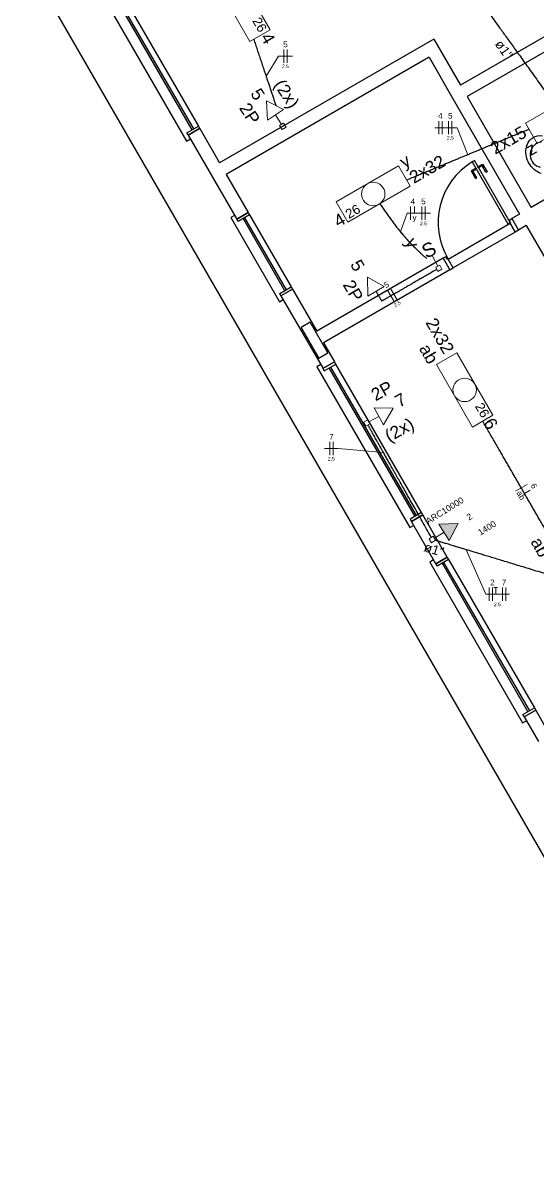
# Model space of a CAD drawing. Extents: x 175 to 700, y 53 to 250.
# Drawn here: x 469.13 to 474.95, y 182.66 to 195.54 of the extents above; entities that cross this region are included whole.
import ezdxf

# ---------------------------------------------------------------- set-up
doc = ezdxf.new("R2010")
doc.units = 0
doc.header["$LTSCALE"] = 2
for name, color, linetype in [('A-PARED', 5, 'CONTINUOUS'), ('A-PAREDE', 5, 'CONTINUOUS'), ('A-PISOS', 2, 'CONTINUOUS'), ('A-PORTA', 3, 'CONTINUOUS'), ('A-SOLEIRA', 1, 'CONTINUOUS'), ('ARQ-ALV-CORTE', 5, 'CONTINUOUS'), ('ARQ-ESQ-VISTA1', 2, 'CONTINUOUS')]:
    doc.layers.add(name, color=color, linetype=linetype)
for name, color, linetype, lineweight in [('EL-Condutos', 4, 'CONTINUOUS', 30), ('EL-Fios', 9, 'CONTINUOUS', 20), ('EL-Textos condutos', 7, 'CONTINUOUS', 20), ('EL-Textos fios', 7, 'CONTINUOUS', 20), ('EL-Textos pontos', 5, 'CONTINUOUS', 20), ('P-SIMBOL', 5, 'CONTINUOUS', 20)]:
    doc.layers.add(name, color=color, linetype=linetype, lineweight=lineweight)
doc.styles.add('Arial', font='arial.ttf')

msp = doc.modelspace()

# ---------------------------------------------------------------- hatches: boundary and pattern name
at = {"layer": 'P-SIMBOL', "linetype": 'Continuous'}
msp.add_hatch(color=256, dxfattribs=at).paths.add_polyline_path([(473.9534727879581, 189.6833600361878), (474.055372787958, 189.8744100361878), (473.838972787958, 189.8671100361878)])

# ---------------------------------------------------------------- linework, layer by layer
at = {"layer": 'A-PARED', "color": 251}
for p, q in [((473.7818523134069, 195.3551252236547), (471.3569811828109, 193.955125223654)), ((473.7818523134069, 195.3551252236547), (474.0818523134071, 194.8355099813841)), ((473.7269485028393, 195.150221413087), (471.4319811828109, 193.8252214130864)), ((473.7269485028393, 195.150221413087), (473.9894485028394, 194.6955580761002)), ((473.9894485028394, 194.6955580761002), (474.7519485028399, 193.3748693353291)), ((471.1327038587363, 194.3435849439365, 1.889666876327434), (471.3569811828109, 193.955125223654)), ((471.0020773722424, 194.2698366553564), (471.5520773722431, 193.3172087111934, -0.8482481057770244)), ((471.4319811828109, 193.8252214130864), (471.6819811828108, 193.3922087111941)), ((474.8269485028398, 193.2449655247615), (475.6269485028407, 191.8593248787065)), ((473.8859230990554, 192.874869335329), (472.4569811828114, 192.0498693353285)), ((473.8859230990556, 192.8748693353289), (473.9609230990555, 192.7449655247613)), ((473.9609230990555, 192.7449655247614), (472.5319811828114, 191.9199655247609)), ((472.1819811828114, 192.5261833074094, -0.8482481057770244), (472.4569811828114, 192.0498693353285)), ((472.0520773722438, 192.4511833074093, -0.8482481057770173), (472.5283273722438, 191.6262941103053)), ((472.5319811828114, 191.9199655247609), (472.6569811828115, 191.7034591738148)), ((474.9332311828129, 187.7608785230861), (475.0569811828126, 187.5465372356502)), ((474.8033297443338, 187.6858798926121), (474.9645773722451, 187.4065853303663))]:
    msp.add_line(p, q, dxfattribs=at)
at = {"layer": 'A-PAREDE', "color": 251}
for p, q in [((471.131981994435, 194.3448371239483), (471.0020781838677, 194.2698371239484)), ((471.002078183868, 194.2698371239487), (471.1319819944355, 194.3448371239487)), ((471.1319819944355, 194.3448371239487), (471.0020782175806, 194.2698371434128)), ((471.5520773722452, 193.3172087111946, -0.8482481057770352), (471.6819811828126, 193.3922087111945, -0.8482481057770352)), ((471.6819811828129, 193.3922087111947, -0.8482481057770352), (471.552077405958, 193.3172087306588, -0.8482481057770352)), ((472.0520773722454, 192.4511833074102, -0.8482481057770352), (472.1819811828129, 192.5261833074102, -0.8482481057770352)), ((472.1819811828129, 192.5261833074102, -0.8482481057770352), (472.052077405958, 192.4511833268743, -0.8482481057770352)), ((472.6569811828115, 191.7034591738148), (472.5270773722442, 191.6284591738151)), ((472.5270773722446, 191.6284591738151), (472.6569811828121, 191.7034591738152)), ((472.6569811828121, 191.7034591738152), (472.5270774059572, 191.6284591932791)), ((473.6569811828122, 189.9714083662464), (473.5270773722447, 189.8964083662464)), ((473.5270773722449, 189.8964083662466), (473.6569811828124, 189.9714083662465)), ((473.6569811828126, 189.9714083662466), (473.5270774059578, 189.8964083857105)), ((473.8033305289877, 189.4179311532012), (473.5270773722404, 189.8964083662438)), ((473.933231182812, 189.4929293306545), (473.6569811828123, 189.9714083662465)), ((473.9332335211874, 189.4929306807162), (473.8033297106199, 189.4179306807163)), ((473.8033297106202, 189.4179306807164), (473.9332335211877, 189.4929306807163)), ((473.9332335211878, 189.4929306807164), (473.8033297443329, 189.4179307001805)), ((474.9332335211881, 187.7608798731477), (474.8033297106207, 187.6858798731478)), ((474.8033297106211, 187.6858798731481), (474.9332335211887, 187.760879873148)), ((474.9332335211887, 187.760879873148), (474.8033297443338, 187.6858798926121))]:
    msp.add_line(p, q, dxfattribs=at)
msp.add_lwpolyline([(472.278433778704, 192.0911225108009), (472.4784337787042, 191.7447123492872), (472.5823568271582, 191.8047123492873), (472.3823568271582, 192.151122510801)], close=True, dxfattribs=at)
at = {"layer": 'A-PISOS', "color": 251}
msp.add_line((468.9074628412592, 196.6978170879392), (477.3824621038736, 182.0186860680633), dxfattribs=at)
at = {"layer": 'A-PORTA', "color": 251}
msp.add_lwpolyline([(473.933733988188, 192.8620584461964), (473.916233988188, 192.8923693353288), (473.8859230990556, 192.8748693353289), (473.9609230990556, 192.7449655247612), (473.9998942422258, 192.7674655247612), (473.9423942422258, 192.8670584461964)], close=True, dxfattribs=at)
msp.add_arc((474.6325778187885, 193.2788429667006, 0.01999853387215667), 0.8036913964225638, 121.3267521911492, 210.8215878056311, dxfattribs=at)
at = {"layer": 'A-SOLEIRA', "color": 251}
msp.add_lwpolyline([(474.6438748192912, 193.2720584461966), (474.7013748192912, 193.1724655247615), (473.9998942422258, 192.7674655247612), (473.9423942422258, 192.8670584461964)], close=True, dxfattribs=at)
at = {"layer": 'ARQ-ALV-CORTE', "color": 251}
for p, q in [((475.5107942296511, 195.6605099813845), (474.0818523134071, 194.8355099813841)), ((475.5857942296504, 195.5306061708163), (474.1568523134071, 194.7056061708164)), ((474.1568523134071, 194.7056061708164), (474.8818523134075, 193.4498693353291)), ((476.3107942296508, 194.2748693353291), (474.8818523134075, 193.4498693353291)), ((474.7519485028399, 193.3748693353291), (474.6653459624615, 193.3248693353291)), ((474.7013748192912, 193.1724655247615), (474.6438748192911, 193.2720584461967)), ((474.6653459624613, 193.3248693353291), (474.7403459624614, 193.1949655247615)), ((474.8269485028398, 193.2449655247615), (474.7403459624614, 193.1949655247615))]:
    msp.add_line(p, q, dxfattribs=at)
msp.add_lwpolyline([(474.9943283845452, 193.8335047738707, -0.0619901801674602), (474.9363835208166, 193.8658682218864, -0.0678677703915061), (474.8823309619333, 193.9154900001513, -0.0864797340666548), (474.8405989111257, 193.9837720324541, -0.0851655839274491), (474.8226825589222, 194.0658040647568, -0.0982978911514562), (474.8362780577453, 194.1602559700406, -0.1820041131381664), (474.9038805981239, 194.2431649353845, -0.1820041131381664), (475.0094831385023, 194.2602559700407, -0.0982978911514562)], format="xyb", dxfattribs=at)
for points in [[(474.2232530410257, 193.8605967369214), (474.262224184196, 193.8830967369215), (474.254724184196, 193.8960871179782), (474.202762659969, 193.8660871179782), (474.2527626599689, 193.7794845775998), (474.2657530410258, 193.7869845775998)], [(474.6457049463099, 193.2788885732158), (474.2407049463099, 193.9803691502813), (474.2147241841963, 193.9653691502811), (474.6197241841966, 193.2638885732159)], [(474.3271760894799, 193.9205967369215), (474.2882049463096, 193.8980967369215), (474.2807049463096, 193.9110871179783), (474.3326664705367, 193.9410871179783), (474.3826664705368, 193.8544845775999), (474.3696760894799, 193.8469845775999)], [(474.6525350733289, 193.2770584461967), (474.635035073329, 193.3073693353291), (474.6653459624613, 193.3248693353291), (474.7403459624614, 193.1949655247615), (474.7013748192912, 193.1724655247615), (474.6438748192911, 193.2720584461967)]]:
    msp.add_lwpolyline(points, close=True, dxfattribs=at)
for centre, radius, start, end in [((475.0204190191683, 194.0449394691018), 0.1504484182784873, 120.690277197895, 144.4675932771406), ((475.0172796770794, 194.0431269691018), 0.1504484182784868, 95.5324067228893, 119.3097228021427), ((475.0210610904761, 194.0467489491635), 0.1499306848555203, 145.1729346772659, 184.0143728561453), ((475.0258668093898, 194.0517029439735), 0.1551397979923658, 185.7154785537283, 219.7211838312424), ((475.0152017560245, 194.0440790370035), 0.1420677415161175, 220.1049243266848, 257.0143166299905)]:
    msp.add_arc(centre, radius, start, end, dxfattribs=at)
at = {"layer": 'ARQ-ESQ-VISTA1', "color": 251}
for p, q in [((470.0734119817012, 196.0084315027476), (471.0434419294626, 194.328359509754)), ((470.0907324897772, 196.0184315027477), (471.0607624375384, 194.3383595097541)), ((470.146980371185, 196.0509062322197), (471.1169819944355, 194.3708178860623)), ((471.6234266070691, 193.3237611949753, -0.8482481057770352), (472.0934411178401, 192.5097056932156, -0.8482481057770352)), ((471.6407471151448, 193.3337611949754, -0.8482481057770352), (472.1107616259157, 192.5197056932157, -0.8482481057770352)), ((471.6969803962895, 193.3662274949815, -0.8482481057770352), (472.1669811828129, 192.5521640695239, -0.8482481057770352)), ((473.5684111700791, 189.9549134617042), (472.5984411178394, 191.6350200353932)), ((473.585731678155, 189.9649134617043), (472.615761625915, 191.6450200353932)), ((473.6419795595628, 189.9973881911765), (472.6719811828121, 191.6774784117015)), ((473.8746635084544, 189.4244742519469), (474.8446934562158, 187.7444022589534)), ((473.8919840165303, 189.4344742519471), (474.8620139642914, 187.7544022589535)), ((473.948231897938, 189.4669489814192), (474.9182335211886, 187.7868606352617))]:
    msp.add_line(p, q, dxfattribs=at)
for points in [[(469.9770782175796, 196.0451892211703), (469.933779491039, 196.0201906897465), (470.9837768135137, 194.2015357959292), (471.0270782175807, 194.2265358732236)], [(472.502076619434, 191.671760009369), (472.4587778928935, 191.6467614779452), (473.5087752153681, 189.8281065841279), (473.5520766194351, 189.8531066614223)], [(473.7783297443327, 189.4612319703697), (473.7350310177921, 189.4362334389459), (474.7850283402667, 187.6175785451286), (474.8283297443338, 187.642578622423)]]:
    msp.add_lwpolyline(points, dxfattribs=at)
for points in [[(471.1169819944355, 194.3708178860623), (471.1319819944355, 194.3448371239487), (471.0020782157125, 194.2698371423341), (470.9870782157124, 194.2958179044479)], [(472.6719811828121, 191.6774784117015), (472.6569811828121, 191.7034591738152), (472.527077404089, 191.6284591922006), (472.5420774040892, 191.602478430087)], [(473.6569819693356, 189.9714088203458), (473.6419819693355, 189.9973895824594), (473.5120781906126, 189.9223896008448), (473.5270781906126, 189.8964088387313)], [(473.9332343077107, 189.4929311348156), (473.9482343077108, 189.4669503727022), (473.8183305289878, 189.3919503910876), (473.8033305289878, 189.4179311532012)], [(474.9182335211886, 187.7868606352617), (474.9332335211887, 187.760879873148), (474.8033297424656, 187.6858798915335), (474.7883297424656, 187.7118606536472)]]:
    msp.add_lwpolyline(points, close=True, dxfattribs=at)
at = {"layer": 'ARQ-ESQ-VISTA1', "color": 251, "elevation": -0.8482481057770352}
for points in [[(471.6819819693357, 193.3922091652939), (471.6969819693358, 193.3662284031803), (471.5670781906129, 193.2912284215658), (471.5520781906128, 193.3172091836794)], [(472.1669811828129, 192.5521640695239), (472.1819811828129, 192.5261833074102), (472.0520774040899, 192.4511833257957), (472.0370774040899, 192.4771640879094)]]:
    msp.add_lwpolyline(points, close=True, dxfattribs=at)
msp.add_lwpolyline([(471.5264737759217, 193.360161494884), (471.4831750493811, 193.3351629634603), (472.0337744325807, 192.3828810733491), (472.0770758366478, 192.4078811506435)], dxfattribs=at)
at = {"layer": 'EL-Condutos', "linetype": 'Continuous'}
for points in [[(473.7760654520105, 196.5281197381871), (473.8343231483651, 196.4469383104623), (473.8894598588406, 196.370105991054), (473.9417204071314, 196.2972816306556), (473.991349616932, 196.2281240799608), (474.038592311937, 196.1622921896632), (474.0836933158404, 196.0994448104564), (474.126897452337, 196.0392407930338), (474.1684495451211, 195.981338988089), (474.208594417887, 195.9253982463158), (474.2475768943293, 195.8710774184075), (474.2856417981422, 195.8180353550578), (474.3230339530202, 195.7659309069603), (474.3599981826579, 195.7144229248085), (474.3967793107494, 195.663170259296), (474.4336221609894, 195.6118317611164), (474.4707715570721, 195.5600662809632), (474.5084723226919, 195.50753266953), (474.5469692815436, 195.4538897775104), (474.586507257321, 195.3987964555979), (474.6273310737189, 195.3419115544862), (474.6696855544319, 195.2828939248688), (474.713815523154, 195.2214024174392), (474.7599658035799, 195.1570958828911), (474.8083812194038, 195.0896331719179), (474.8593065943201, 195.0186731352134), (474.9129867520234, 194.943874623471), (474.9696665162082, 194.8648964873843), (475.0295907105687, 194.7813975776469), (475.0930041587993, 194.6930367449524), (475.1601516845945, 194.5994728399943)], [(471.7436187195033, 195.3525691981862), (471.7535856169439, 195.3228002174642), (471.7634876019883, 195.2932251161194), (471.7733200009366, 195.2638578534894), (471.7830781400888, 195.2347123889117), (471.7927573457447, 195.2058026817238), (471.8023529442046, 195.1771426912632), (471.8118602617683, 195.1487463768673), (471.821274624736, 195.1206276978738), (471.8305913594074, 195.0928006136201), (471.8398057920827, 195.0652790834436), (471.8489132490619, 195.038077066682), (471.8579090566449, 195.0112085226726), (471.8667885411318, 194.984687410753), (471.8755470288226, 194.9585276902608), (471.8841798460172, 194.9327433205333), (471.8926823190156, 194.9073482609081), (471.901049774118, 194.8823564707227), (471.9092775376241, 194.8577819093146), (471.9173609358342, 194.8336385360212), (471.9252952950481, 194.8099403101802), (471.9330759415658, 194.786701191129), (471.9406982016876, 194.763935138205), (471.948157401713, 194.7416561107459), (471.9554488679423, 194.7198780680891), (471.9625679266755, 194.698614969572), (471.9695099042125, 194.6778807745322), (471.9762701268535, 194.6576894423073), (471.9828439208983, 194.6380549322346), (471.989226612647, 194.6189912036517), (471.9954135283994, 194.6005122158961)], [(474.8580128930457, 194.3348448840362), (474.7993124116039, 194.3104491995288), (474.7432155682572, 194.2871355897768), (474.6895363824923, 194.2648267637262), (474.6380888737962, 194.243445430323), (474.5886870616559, 194.2229142985132), (474.5411449655585, 194.203156077243), (474.4952766049908, 194.1840934754584), (474.4508959994399, 194.1656492021054), (474.4078171683927, 194.1477459661301), (474.3658541313361, 194.1303064764784), (474.3248209077573, 194.1132534420966), (474.2845315171431, 194.0965095719305), (474.2447999789806, 194.0799975749264), (474.2054403127565, 194.0636401600301), (474.1662665379581, 194.0473600361878), (474.1270926740721, 194.0310799123454), (474.0877327405857, 194.0147224974492), (474.0480007569858, 193.998210500445), (474.0077107427593, 193.9814666302789), (473.9666767173935, 193.9644135958971), (473.9247127003749, 193.9469741062454), (473.8816327111907, 193.9290708702701), (473.8372507693278, 193.9106265969171), (473.7913808942733, 193.8915639951325), (473.7438371055142, 193.8718057738623), (473.6944334225372, 193.8512746420526), (473.6429838648295, 193.8298933086494), (473.5893024518782, 193.8075844825987), (473.5332032031701, 193.7842708728467), (473.474500138192, 193.7598751883393)], [(473.1701832472198, 193.4928258893636), (473.1850847225805, 193.4710624702447), (473.1999512459599, 193.4494431924296), (473.2148067235086, 193.4279609872155), (473.2296750613777, 193.4066087858997), (473.2445801657177, 193.3853795197795), (473.2595459426796, 193.3642661201522), (473.2745962984142, 193.343261518315), (473.2897551390725, 193.3223586455654), (473.3050463708052, 193.3015504332006), (473.3204938997631, 193.2808298125178), (473.3361216320971, 193.2601897148144), (473.351953473958, 193.2396230713877), (473.3680133314967, 193.2191228135351), (473.384325110864, 193.1986818725536), (473.4009127182108, 193.1782931797408), (473.4178000596879, 193.1579496663938), (473.4350110414461, 193.13764426381), (473.4525695696362, 193.1173699032866), (473.4704995504091, 193.0971195161211), (473.4888248899157, 193.0768860336105), (473.5075694943068, 193.0566623870524), (473.5267572697332, 193.0364415077439), (473.5464121223457, 193.0162163269823), (473.5665579582953, 192.9959797760651), (473.5872186837325, 192.9757247862893), (473.6084182048086, 192.9554442889524), (473.6301804276741, 192.9351312153517), (473.6525292584801, 192.9147784967844), (473.6754886033771, 192.8943790645478), (473.6990823685163, 192.8739258499393)], [(473.8149958235911, 192.7496960878537), (473.7564478592928, 192.7159125681075), (473.7016847499596, 192.6843128637971), (473.6505801665239, 192.6548240709388), (473.603007779917, 192.6273732855489), (473.5588412610712, 192.6018876036437), (473.5179542809182, 192.5782941212395), (473.48022051039, 192.5565199343525), (473.4455136204182, 192.5364921389992), (473.413707281935, 192.5181378311956), (473.384675165872, 192.5013841069583), (473.3582909431612, 192.4861580623033), (473.3344282847344, 192.4723867932471), (473.3129608615237, 192.4599973958059), (473.2937623444606, 192.448916965996), (473.2767064044772, 192.4390725998337), (473.2616667125055, 192.4303913933353), (473.2485169394769, 192.422800442517), (473.2371307563239, 192.4162268433953), (473.2273818339779, 192.4105976919862), (473.2191438433708, 192.4058400843062), (473.2122904554346, 192.4018811163716), (473.2066953411012, 192.3986478841986), (473.2022321713026, 192.3960674838035), (473.1987746169703, 192.3940670112026), (473.1961963490364, 192.3925735624122), (473.1943710384327, 192.3915142334486), (473.1931723560912, 192.390816120328), (473.1924739729438, 192.3904063190668), (473.192149559922, 192.3902119256813), (473.192072787958, 192.3901600361878)], [(473.7515057910344, 189.7176597819236), (473.6991375898783, 189.8106839801455), (473.6493389476366, 189.8991435981981), (473.6020452801628, 189.9831533782137), (473.5571920033105, 190.0628280623243), (473.5147145329327, 190.1382823926623), (473.4745482848832, 190.2096311113597), (473.4366286750151, 190.2769889605487), (473.4008911191822, 190.3404706823616), (473.3672710332375, 190.4001910189305), (473.3357038330345, 190.4562647123875), (473.3061249344268, 190.5088065048649), (473.2784697532678, 190.5579311384949), (473.2526737054107, 190.6037533554095), (473.2286722067091, 190.6463878977411), (473.2064006730163, 190.6859495076217), (473.1857945201858, 190.7225529271836), (473.1667891640708, 190.7563128985589), (473.1493200205252, 190.7873441638799), (473.1333225054018, 190.8157614652787), (473.1187320345545, 190.8416795448873), (473.1054840238364, 190.8652131448382), (473.0935138891011, 190.8864770072634), (473.0827570462019, 190.9055858742952), (473.0731489109923, 190.9226544880656), (473.0646248993257, 190.9377975907069), (473.0571204270554, 190.9511299243512), (473.0505709100348, 190.9627662311308), (473.0449117641176, 190.9728212531778), (473.0400784051569, 190.9814097326243), (473.0360062490062, 190.9886464116027)], [(475.1885857390811, 189.5522686886722), (475.151835505254, 189.6159200386064), (475.1167941499909, 189.6766116362497), (475.083339617373, 189.7345548856438), (475.0513498514821, 189.7899611908306), (475.0207027963996, 189.8430419558521), (474.9912763962068, 189.8940085847501), (474.9629485949854, 189.9430724815666), (474.9355973368168, 189.9904450503433), (474.9091005657824, 190.0363376951223), (474.8833362259638, 190.0809618199453), (474.8581822614423, 190.1245288288543), (474.8335166162995, 190.1672501258911), (474.8092172346168, 190.2093371150977), (474.7851620604759, 190.251001200516), (474.761229037958, 190.2924537861878), (474.7372961111448, 190.3339062761549), (474.7132412241176, 190.3755700744594), (474.6889423209578, 190.4176565851431), (474.6642773457472, 190.4603772122479), (474.6391242425669, 190.5039433598157), (474.6133609554986, 190.5485664318882), (474.5868654286239, 190.5944578325076), (474.5595156060239, 190.6418289657156), (474.5311894317804, 190.6908912355541), (474.5017648499747, 190.7418560460651), (474.4711198046884, 190.7949348012903), (474.4391322400029, 190.8503389052718), (474.4056800999996, 190.9082797620513), (474.3706413287602, 190.9689687756708), (474.3338938703661, 191.0326173501722)], [(475.2048036807581, 189.2562792681877), (475.1044174706603, 189.2867689654414), (475.0088095283165, 189.3158073882911), (474.9178633381691, 189.3434299253036), (474.8314623846599, 189.3696719650454), (474.7494901522312, 189.3945688960833), (474.6718301253249, 189.4181561069838), (474.5983657883831, 189.4404689863137), (474.5289806258479, 189.4615429226395), (474.4635581221614, 189.4814133045279), (474.4019817617656, 189.5001155205456), (474.3441350291027, 189.5176849592593), (474.2899014086145, 189.5341570092355), (474.2391643847433, 189.5495670590408), (474.1918074419313, 189.5639504972421), (474.1477140646204, 189.5773427124058), (474.1067677372525, 189.5897790930987), (474.06885194427, 189.6012950278874), (474.0338501701147, 189.6119259053386), (474.0016458992288, 189.6217071140188), (473.9721226160545, 189.6306740424947), (473.9451638050336, 189.6388620793331), (473.9206529506084, 189.6463066131004), (473.8984735372209, 189.6530430323635), (473.8785090493131, 189.6591067256889), (473.8606429713272, 189.6645330816433), (473.8447587877052, 189.6693574887933), (473.8307399828892, 189.6736153357055), (473.8184700413212, 189.6773420109467), (473.8078324474433, 189.6805729030835), (473.7987106856976, 189.6833434006824)]]:
    msp.add_spline(points, degree=3, dxfattribs=at)
at = {"layer": 'EL-Fios'}
for p, q in [((472.083272787958, 195.0870100361878), (472.083272787958, 195.2370100361877)), ((472.1207727879579, 195.0870100361878), (472.1207727879579, 195.2370100361877)), ((473.836272787958, 194.2782600361878), (473.836272787958, 194.4282600361878)), ((473.8737727879581, 194.2782600361878), (473.8737727879581, 194.4282600361878)), ((473.948772787958, 194.2782600361878), (473.948772787958, 194.4282600361878)), ((473.9862727879581, 194.2782600361878), (473.9862727879581, 194.4282600361878)), ((473.5177727879581, 193.3095100361878), (473.5177727879581, 193.4595100361878)), ((473.562672787958, 193.3845100361877), (473.562672787958, 193.4595100361878)), ((473.645022787958, 193.3095100361878), (473.645022787958, 193.4595100361878)), ((473.682522787958, 193.3095100361878), (473.682522787958, 193.4595100361878)), ((473.333472787958, 192.3852100361878), (473.2584727879581, 192.5151100361878)), ((473.365922787958, 192.4039600361878), (473.2909227879581, 192.5338600361877)), ((472.603172787958, 190.6465600361878), (472.603172787958, 190.7965600361877)), ((472.640672787958, 190.6465600361878), (472.640672787958, 190.7965600361877)), ((474.705672787958, 190.2387100361878), (474.835572787958, 190.3137100361878)), ((474.806122787958, 190.2147100361878), (474.8710727879581, 190.2522100361878)), ((474.4065727879581, 188.9982100361878), (474.4065727879581, 189.1482100361877)), ((474.444072787958, 188.9982100361878), (474.444072787958, 189.1482100361877)), ((474.461572787958, 189.1482100361877), (474.5015727879581, 189.1482100361877)), ((474.4815727879581, 189.0732100361878), (474.4815727879581, 189.1482100361877)), ((474.556572787958, 188.9982100361878), (474.556572787958, 189.1482100361877)), ((474.5940727879581, 188.9982100361878), (474.5940727879581, 189.1482100361877))]:
    msp.add_line(p, q, dxfattribs=at)
at = {"layer": 'EL-Textos fios'}
for p, q in [((471.883222787958, 194.9356100361877), (472.023622787958, 195.1620100361878)), ((472.023622787958, 195.1620100361878), (472.1804227879581, 195.1620100361878)), ((474.045922787958, 194.3532600361877), (473.7918227879581, 194.3532600361877)), ((474.166272787958, 194.0473600361878), (474.045922787958, 194.3532600361877)), ((473.4046727879581, 193.1737100361878), (473.480272787958, 193.3845100361877)), ((473.480272787958, 193.3845100361877), (473.7421727879581, 193.3845100361877)), ((472.7003227879581, 190.7215600361878), (472.543522787958, 190.7215600361878)), ((473.210572787958, 190.6785100361878), (472.7003227879581, 190.7215600361878)), ((474.146672787958, 189.5776600361878), (474.369072787958, 189.0732100361878)), ((474.369072787958, 189.0732100361878), (474.638522787958, 189.0732100361878))]:
    msp.add_line(p, q, dxfattribs=at)
at = {"layer": 'P-SIMBOL'}
for p, q in [((471.930172787958, 195.4603100361878), (471.522172787958, 196.1670100361877)), ((471.700672787958, 195.3278100361877), (471.292672787958, 196.0345100361878)), ((471.700672787958, 195.3278100361877), (471.930172787958, 195.4603100361878)), ((475.524072787958, 194.8111100361878), (474.817422787958, 194.4031100361878)), ((471.8866227879579, 194.6554600361877), (472.0795727879581, 194.5572600361878)), ((471.898022787958, 194.4392600361878), (471.8866227879579, 194.6554600361877)), ((472.0795727879581, 194.5572600361878), (471.898022787958, 194.4392600361878)), ((475.6565727879581, 194.5816100361878), (474.949922787958, 194.1736100361877)), ((471.988772787958, 194.4982600361878), (472.0585727879581, 194.3909600361877)), ((472.036322787958, 194.3765100361878), (472.080772787958, 194.4054100361878)), ((472.080772787958, 194.4054100361878), (472.109672787958, 194.3609600361877)), ((474.949922787958, 194.1736100361877), (474.817422787958, 194.4031100361878)), ((472.065222787958, 194.3320600361878), (472.036322787958, 194.3765100361878)), ((472.109672787958, 194.3609600361877), (472.065222787958, 194.3320600361878)), ((472.6759227879581, 193.5131100361878), (473.3825727879581, 193.9211100361877)), ((473.3825727879581, 193.9211100361877), (473.5150727879581, 193.6916100361878)), ((472.808422787958, 193.2836100361878), (473.5150727879581, 193.6916100361878)), ((472.6759227879581, 193.5131100361878), (472.808422787958, 193.2836100361878)), ((473.766322787958, 192.9003600361877), (473.8254727879579, 192.7863600361877)), ((473.8019727879581, 192.7741100361877), (473.8490227879581, 192.7985600361878)), ((473.826372787958, 192.7270600361877), (473.8019727879581, 192.7741100361877)), ((473.873472787958, 192.7514600361878), (473.826372787958, 192.7270600361877)), ((473.8490227879581, 192.7985600361878), (473.873472787958, 192.7514600361878)), ((473.033772787958, 192.4454600361878), (473.0318227879581, 192.6619100361877)), ((473.0318227879581, 192.6619100361877), (473.220272787958, 192.5554100361877)), ((473.220272787958, 192.5554100361877), (473.033772787958, 192.4454600361878)), ((473.1270227879581, 192.5004100361878), (473.192072787958, 192.3901600361878)), ((473.8113727879581, 191.6726600361878), (474.040872787958, 191.8051600361877)), ((474.448872787958, 191.0985100361878), (474.040872787958, 191.8051600361877)), ((474.219372787958, 190.9660100361878), (473.8113727879581, 191.6726600361878)), ((473.210572787958, 190.9921100361878), (473.105572787958, 191.1814600361878)), ((473.105572787958, 191.1814600361878), (473.322022787958, 191.1777100361878)), ((473.158072787958, 191.0867600361878), (473.046122787958, 191.0247100361878)), ((473.322022787958, 191.1777100361878), (473.210572787958, 190.9921100361878)), ((474.219372787958, 190.9660100361878), (474.448872787958, 191.0985100361878)), ((472.986922787958, 191.0221600361878), (473.0332727879581, 191.0479100361877)), ((473.012622787958, 190.9758100361878), (472.986922787958, 191.0221600361878)), ((473.0590227879581, 191.0015100361877), (473.012622787958, 190.9758100361878)), ((473.0332727879581, 191.0479100361877), (473.0590227879581, 191.0015100361877)), ((473.896222787958, 189.7752600361877), (473.787572787958, 189.7075600361877)), ((473.838972787958, 189.8671100361878), (474.055372787958, 189.8744100361878)), ((473.953422787958, 189.6833600361878), (473.838972787958, 189.8671100361878)), ((474.055372787958, 189.8744100361878), (473.953422787958, 189.6833600361878)), ((473.7285227879581, 189.7020600361878), (473.773572787958, 189.7301100361878)), ((473.756572787958, 189.6570100361878), (473.7285227879581, 189.7020600361878)), ((473.801572787958, 189.6850600361878), (473.756572787958, 189.6570100361878)), ((473.773572787958, 189.7301100361878), (473.801572787958, 189.6850600361878))]:
    msp.add_line(p, q, dxfattribs=at)
for centre in [(473.095472787958, 193.6023600361878), (474.130122787958, 191.3855600361877)]:
    msp.add_circle(centre, 0.1325, dxfattribs=at)

# ---------------------------------------------------------------- texts
at = {"layer": 'EL-Textos condutos', "char_height": 0.1059, "width": 0.38124, "attachment_point": 8, "line_spacing_factor": 0.7979999999999999, "style": 'Arial'}
for insert, rotation in [((474.5294653008704, 195.2058354630426), 305.66641228774404), ((473.7667286893143, 189.5268987932915), 343.103474621592)]:
    msp.add_mtext('ø1"', dxfattribs=dict(at, insert=insert, rotation=rotation))
at = {"layer": 'EL-Textos fios', "attachment_point": 8, "line_spacing_factor": 0.7979999999999999, "style": 'Arial'}
for s, insert, char_height, width in [('5', (472.1020727879581, 195.2630106861878), 0.065305, 0.078366), ('2.5', (472.1020727879581, 195.0268563861877), 0.040595, 0.146142), ('4', (473.855072787958, 194.4545106861878), 0.065305, 0.078366), ('5', (473.967572787958, 194.4545106861878), 0.065305, 0.078366), ('2.5', (473.967572787958, 194.2178563861877), 0.040595, 0.146142), ('4', (473.5440727879581, 193.4855106861878), 0.065305, 0.078366), ('5', (473.663572787958, 193.4855106861878), 0.065305, 0.078366), ('y', (473.562572787958, 193.2844600361878), 0.065305, 0.078366), ('2.5', (473.663572787958, 193.2493563861878), 0.040595, 0.146142), ('7', (472.6220727879581, 190.8225106861878), 0.065305, 0.078366), ('2.5', (472.6220727879581, 190.5863563861878), 0.040595, 0.146142), ('2', (474.444072787958, 189.1745106861877), 0.065305, 0.078366), ('7', (474.575572787958, 189.1745106861877), 0.065305, 0.078366), ('2.5', (474.5005727879581, 188.9378563861877), 0.040595, 0.146142)]:
    msp.add_mtext(s, dxfattribs=dict(at, insert=insert, char_height=char_height, width=width))
for s, insert, char_height, width, rotation in [('5', (473.2617997432041, 192.5471247628708), 0.065305, 0.078366, 29.994340575098587), ('2.5', (473.3798760304083, 192.3425624338556), 0.040595, 0.146142, 29.994340575098587), ('6', (474.8842361983261, 190.2817353611877), 0.065305, 0.078366, 300.000701530499), ('ab', (474.7382361983261, 190.1757353611877), 0.065305, 0.156732, 300.000701530499)]:
    msp.add_mtext(s, dxfattribs=dict(at, insert=insert, char_height=char_height, width=width, rotation=rotation))
at = {"layer": 'EL-Textos pontos', "line_spacing_factor": 0.7979999999999999, "style": 'Arial'}
for s, insert, char_height, width, attachment_point, rotation in [('4', (471.8709261076728, 195.2822580361878), 0.1412, 0.16944, 9, 299.9998596939002), ('5', (471.7291395183025, 194.6923564492454), 0.1412, 0.16944, 8, 303.0250768521909), ('2P', (471.6391395183024, 194.4743564492454), 0.1412, 0.33888, 8, 303.0250768521909), ('2x15', (474.846274787958, 194.2573133559025), 0.1412, 0.6777599999999999, 9, 30.0000701530499), ('z', (474.959274787958, 194.0793133559025), 0.1412, 0.16944, 9, 30.0000701530499), ('y', (473.467572787958, 193.8529600361877), 0.1412, 0.16944, 7, 30.0000701530499), ('2x32', (473.557274787958, 193.7143133559025), 0.1412, 0.6777599999999999, 7, 30.0000701530499), ('4', (472.701274787958, 193.2203133559025), 0.1412, 0.16944, 7, 30.0000701530499), ('y', (473.437072787958, 192.9979600361877), 0.1412, 0.16944, 8, 297.4215496158115), ('5', (472.8567113506182, 192.7576261090258), 0.1412, 0.16944, 8, 300.5212512874692), ('2P', (472.8077113506183, 192.4726261090258), 0.1412, 0.33888, 8, 300.5212512874692), ('2x32', (473.8949261076727, 191.7762580361878), 0.1412, 0.6777599999999999, 9, 299.9998596939002), ('ab', (473.7169261076728, 191.6632580361878), 0.1412, 0.33888, 9, 299.9998596939002), ('2P', (473.2274740639369, 191.3137090838897), 0.1412, 0.33888, 8, 29.014582745424885), ('7', (473.4384740639368, 191.2087090838897), 0.1412, 0.16944, 8, 29.014582745424885), ('6', (474.3899261076728, 190.9202580361878), 0.1412, 0.16944, 9, 299.9998596939002), ('ARC10000', (473.9237539829551, 189.9907348648166), 0.0706, 0.6777599999999999, 8, 31.919478766738166), ('2', (474.2012539829552, 189.9212348648166), 0.0706, 0.08471999999999999, 8, 31.919478766738166), ('1400', (474.4017539829551, 189.7922348648166), 0.0706, 0.33888, 8, 31.919478766738166), ('ab', (474.9789261076727, 189.4762580361878), 0.1412, 0.33888, 9, 299.9998596939002)]:
    msp.add_mtext(s, dxfattribs=dict(at, insert=insert, char_height=char_height, width=width, attachment_point=attachment_point, rotation=rotation))
at = {"layer": 'P-SIMBOL', "line_spacing_factor": 0.7979999999999999, "style": 'Arial'}
for s, insert, char_height, width, attachment_point, rotation in [('26', (471.804837777744, 195.4199335361878), 0.1059, 0.25416, 9, 299.9998596939002), ('(2x)', (472.115072787958, 194.5329600361877), 0.1412, 0.6777599999999999, 9, 303.0250768521909), ('26', (472.820599287958, 193.3172250259738), 0.1059, 0.25416, 7, 30.0000701530499), ('S', (473.6974293927416, 192.8659896535049), 0.15885, 0.19062, 7, 27.421760074961202), ('26', (474.3233377777441, 191.0579335361878), 0.1059, 0.25416, 9, 299.9998596939002), ('(2x)', (473.297072787958, 190.7534600361878), 0.1412, 0.6777599999999999, 7, 29.014582745424885)]:
    msp.add_mtext(s, dxfattribs=dict(at, insert=insert, char_height=char_height, width=width, attachment_point=attachment_point, rotation=rotation))

doc.saveas('drawing.dxf')
